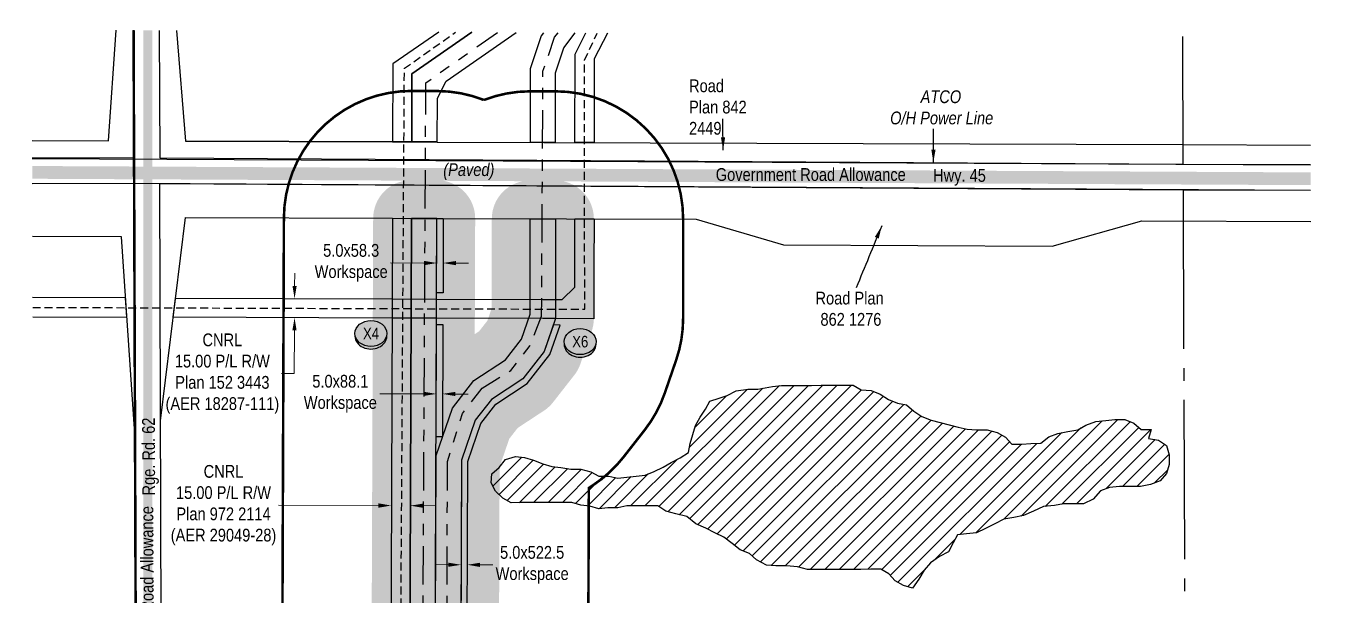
# Model space of a CAD drawing. Extents: x 512389 to 515547, y 5937960 to 5940491.
# Drawn here: x 513624 to 514638, y 5938596 to 5939043 of the extents above; entities that cross this region are included whole.
import ezdxf
from ezdxf.enums import TextEntityAlignment as Align

# ---------------------------------------------------------------- set-up
doc = ezdxf.new("R2010")
doc.units = 0
doc.header["$LTSCALE"] = 5
doc.header["$PDSIZE"] = 0.5
for name, pattern in [('BORDER2', [22.225, 6.35, -3.175, 6.35, -3.175, 0, -3.175]), ('foc-DRILLPATH', [14.75, 6, -1.75, 1.75, -1.75, 1.75, -1.75]), ('foc-QUARTERLINE', [33, 25, -3, 2, -3]), ('foc-TIELINE', [1.875, 1.25, -0.625]), ('PHANTOM', [63.5, 31.75, -6.35, 6.35, -6.35, 6.35, -6.35]), ('UG_PIPE', [1.875, 1.25, -0.625])]:
    doc.linetypes.add(name, pattern=pattern)
doc.layers.get('Defpoints').update_dxf_attribs({"color": 9})
doc.layers.add('AS-COUNTY', color=7, linetype='BORDER2', lineweight=60, true_color=0xcc33ff)
for name, color, linetype in [('AS-PIPE-UG', 44, 'UG_PIPE'), ('AS-POWER', 104, 'foc-POWER'), ('AS-POWER-T', 104, 'Continuous'), ('AS-ROADS', 254, 'Continuous'), ('AS-TELUS', 224, 'foc-TEL'), ('C-RW', 13, 'Continuous'), ('C-SYMBOL', 7, 'Continuous'), ('F-RW', 190, 'Continuous'), ('L-ROAD-T', 7, 'Continuous'), ('L-SEC', 7, 'Continuous'), ('L-SECQ', 8, 'foc-QUARTERLINE'), ('L-TITLEDB', 4, 'Continuous'), ('L-TITLEDB-T', 4, 'Continuous'), ('P-BUFFER-H 30m', 51, 'Continuous'), ('P-BUFFER-YELLOW', 50, 'foc-TIELINE'), ('P-CROSSINGS', 250, 'Continuous'), ('P-PDRILLPATH', 12, 'foc-DRILLPATH'), ('P-PROPOSED', 10, 'Continuous'), ('P-TEMP-H', 41, 'Continuous'), ('P-TEMP_WORKSPACE', 46, 'Continuous'), ('WETLAND', 143, 'Continuous'), ('WETLAND - OPEN WATER', 140, 'PHANTOM')]:
    doc.layers.add(name, color=color, linetype=linetype)
for name, color, linetype, lineweight in [('F-RW-T', 190, 'Continuous', 9), ('P-TEMP-T', 46, 'Continuous', 18), ('T-TEXT', 48, 'Continuous', 18)]:
    doc.layers.add(name, color=color, linetype=linetype, lineweight=lineweight)
doc.layers.add('P-REPAIR-TEAL-H', color=7, linetype='Continuous', true_color=0xb8f9d7)
doc.layers.add('P-REPAIR-YELLOW-H', color=7, linetype='Continuous', true_color=0xeff1c0)
doc.styles.add('175L', font='ARIALN.TTF', dxfattribs={"height": 20})
doc.styles.add('80CG', font='ARIALN.TTF', dxfattribs={"height": 10})
doc.styles.add('80L', font='ARIALN.TTF', dxfattribs={"height": 10})
doc.styles.add('80LS', font='ARIALNI.TTF', dxfattribs={"height": 10})
doc.styles.add('Crossing', font='ARIALN.TTF', dxfattribs={"height": 10})
doc.styles.add('foc-LtypeFont', font='ARIALN.TTF', dxfattribs={"height": 7.35})
doc.linetypes.add('foc-POWER', pattern='A,6,-1,["P",foc-LtypeFont,S=0.2,R=0,X=-0.625,Y=-0.75],-1.24,4', length=12.24)
doc.linetypes.add('foc-TEL', pattern='A,2,-1,["T",foc-LtypeFont,S=0.2,R=0,X=-0.425,Y=-0.75],-1.24,8', length=12.24)
doc.dimstyles.new('Compass 5 000', dxfattribs={"dimscale": 5, "dimtxt": 9, "dimasz": 2, "dimexe": 0.2, "dimexo": 0.0625, "dimgap": 0.5, "dimtad": 0, "dimtih": 1, "dimtoh": 1, "dimzin": 0, "dimdsep": 46, "dimtxsty": '80CG', "dimcen": 0.1, "dimse1": 1, "dimse2": 1, "dimclrd": 256, "dimclrt": 256, "dimaunit": 1, "dimadec": 4, "dimazin": 0, "dimtfac": 0.06, "dimtofl": 0, "dimtmove": 0, "dimatfit": 1, "dimfxl": 0.2, "dimtolj": 1, "dimtzin": 0, "dimlwd": -1, "dimarcsym": 0})

# ---------------------------------------------------------------- blocks, each defined once
blk = doc.blocks.new('*D376')
at = {"layer": 'Defpoints', "color": 0, "transparency": 16777216}
for p in [(513910.2, 5938666.8), (513908.9, 5938297), (513923.9, 5938297)]:
    blk.add_point(p, dxfattribs=at)
at = {"layer": 'F-RW-T', "transparency": 16777216}
for p, q in [((513900.2, 5938666.8), (513821.9, 5938667.1)), ((513935.2, 5938666.7), (513945.2, 5938666.6))]:
    blk.add_line(p, q, dxfattribs=at)
for points in [[(513900.2, 5938668.5), (513900.2, 5938665.1), (513910.2, 5938666.8)], [(513935.2, 5938668.3), (513935.2, 5938665), (513925.2, 5938666.7)]]:
    blk.add_solid(points, dxfattribs=at)
at = {"layer": 'F-RW-T', "transparency": 16777216, "insert": (513778.7, 5938667.1), "char_height": 10, "attachment_point": 5, "style": '80CG'}
blk.add_mtext('\\A1;CNRL\\P15.00 P/L R/W^JPlan 972 2114\\P(AER 29049-28) ', dxfattribs=at)
blk = doc.blocks.new('*D378')
at = {"layer": 'Defpoints', "color": 0, "transparency": 16777216}
for p in [(513846.9, 5938829.2), (513834.4, 5938814.2), (513846.9, 5938814.2)]:
    blk.add_point(p, dxfattribs=at)
at = {"layer": 'F-RW-T', "transparency": 16777216}
for p, q in [((513834.4, 5938839.2), (513834.5, 5938849.2)), ((513834.3, 5938804.2), (513834.2, 5938770.3)), ((513834.2, 5938770.3), (513824.2, 5938770.3))]:
    blk.add_line(p, q, dxfattribs=at)
for points in [[(513832.8, 5938839.2), (513836.1, 5938839.2), (513834.4, 5938829.2)], [(513832.7, 5938804.2), (513836, 5938804.2), (513834.4, 5938814.2)]]:
    blk.add_solid(points, dxfattribs=at)
at = {"layer": 'F-RW-T', "transparency": 16777216, "insert": (513777.8, 5938770.3), "char_height": 10, "attachment_point": 5, "style": '80CG'}
blk.add_mtext('\\A1;CNRL\\P15.00 P/L R/W^JPlan 152 3443\\P(AER 18287-111)', dxfattribs=at)
blk = doc.blocks.new('xing2')
h = blk.add_hatch(color=50)
h.dxf.hatch_style = 1
edge = h.paths.add_edge_path()
edge.add_ellipse((0, 0), major_axis=(-12.5, 0), ratio=0.816297, start_angle=0, end_angle=360)
h = blk.add_hatch(color=250)
h.dxf.hatch_style = 1
edge = h.paths.add_edge_path()
edge.add_ellipse((0, -2), major_axis=(-12.5, 0), ratio=0.816297, start_angle=0, end_angle=180)
edge.add_line((12.5, -2), (12.5, 0))
edge.add_ellipse((0, 0), major_axis=(-12.5, 0), ratio=0.816297, start_angle=0, end_angle=180, ccw=False)
edge.add_line((-12.5, 0), (-12.5, -2))
at = {"color": 250}
blk.add_ellipse((0, 0), major_axis=(-12.5, 0), ratio=0.816297, dxfattribs=at)
blk.add_ellipse((0, -2), major_axis=(-12.5, 0), ratio=0.816297, start_param=0, end_param=3.141593, dxfattribs=at)
at = {"color": 250, "style": 'Crossing'}
blk.add_attdef('CROSSING', text='', height=9, dxfattribs=at).set_placement((0.1, 0), align=Align.MIDDLE_CENTER)
at = {"color": 250, "style": 'Crossing', "flags": 1}
for tag, p in [('OWNER', (0.1, -12.5)), ('DESCRIPTION', (0.1, -25.8)), ('LOCATION', (0.1, -39.3)), ('DWG_REF', (0.1, -52.8))]:
    blk.add_attdef(tag, text='', height=9, dxfattribs=at).set_placement(p, align=Align.MIDDLE_CENTER)
blk = doc.blocks.new('*D493')
at = {"layer": 'Defpoints', "color": 0, "transparency": 16777216}
for p in [(513946, 5938870.6), (513951, 5938870.5), (513950.9, 5938857.1)]:
    blk.add_point(p, dxfattribs=at)
at = {"layer": 'P-TEMP-T', "transparency": 16777216}
for p, q in [((513935.9, 5938857.1), (513909.6, 5938857.2)), ((513960.9, 5938857), (513970.9, 5938857))]:
    blk.add_line(p, q, dxfattribs=at)
for points in [[(513935.9, 5938858.8), (513935.9, 5938855.4), (513945.9, 5938857.1)], [(513960.9, 5938858.7), (513960.9, 5938855.4), (513950.9, 5938857.1)]]:
    blk.add_solid(points, dxfattribs=at)
at = {"layer": 'P-TEMP-T', "transparency": 16777216, "insert": (513878.8, 5938857.2), "char_height": 10, "attachment_point": 5, "style": '80CG'}
blk.add_mtext('\\A1;5.0x58.3\\PWorkspace', dxfattribs=at)
blk = doc.blocks.new('*D491')
at = {"layer": 'Defpoints', "color": 0, "transparency": 16777216}
for p in [(513945.6, 5938778.6), (513950.6, 5938778.6), (513950.5, 5938754.4)]:
    blk.add_point(p, dxfattribs=at)
at = {"layer": 'P-TEMP-T', "transparency": 16777216}
for p, q in [((513935.5, 5938754.4), (513901.2, 5938754.5)), ((513960.5, 5938754.3), (513970.5, 5938754.3))]:
    blk.add_line(p, q, dxfattribs=at)
for points in [[(513935.5, 5938756.1), (513935.5, 5938752.8), (513945.5, 5938754.4)], [(513960.5, 5938756), (513960.5, 5938752.7), (513950.5, 5938754.4)]]:
    blk.add_solid(points, dxfattribs=at)
at = {"layer": 'P-TEMP-T', "transparency": 16777216, "insert": (513870.3, 5938754.5), "char_height": 10, "attachment_point": 5, "style": '80CG'}
blk.add_mtext('\\A1;5.0x88.1\\PWorkspace', dxfattribs=at)
blk = doc.blocks.new('*D492')
at = {"layer": 'Defpoints', "color": 0, "transparency": 16777216}
for p in [(513965.1, 5938681.5), (513970.1, 5938681.5), (513969.9, 5938620.3)]:
    blk.add_point(p, dxfattribs=at)
at = {"layer": 'P-TEMP-T', "transparency": 16777216}
for p, q in [((513954.9, 5938620.3), (513944.9, 5938620.4)), ((513979.9, 5938620.3), (513989.9, 5938620.2))]:
    blk.add_line(p, q, dxfattribs=at)
for points in [[(513954.9, 5938622), (513954.9, 5938618.7), (513964.9, 5938620.3)], [(513979.9, 5938621.9), (513979.9, 5938618.6), (513969.9, 5938620.3)]]:
    blk.add_solid(points, dxfattribs=at)
at = {"layer": 'P-TEMP-T', "transparency": 16777216, "insert": (514020.7, 5938620.2), "char_height": 10, "attachment_point": 5, "style": '80CG'}
blk.add_mtext('\\A1;5.0x522.5\\PWorkspace', dxfattribs=at)

msp = doc.modelspace()

# ---------------------------------------------------------------- hatches: boundary and pattern name
at = {"layer": 'P-BUFFER-H 30m'}
h = msp.add_hatch(color=256, dxfattribs=at)
h.dxf.hatch_style = 1
h.paths.add_polyline_path([(514039.086, 5938921.86), (514019.086, 5938921.862, 0.41421356), (513989.083, 5938891.865), (513989.076, 5938821.901), (513985.626, 5938811.879), (513979.115, 5938803.548), (513975.709, 5938801.306), (513976.043, 5938891.979, 0.41416338), (513946.159, 5938922.089), (513926.164, 5938922.166, 0.41426372), (513896.048, 5938892.276), (513893.188, 5938115.044, 0.41387049), (513923.042, 5938084.934), (513943.011, 5938084.837), (513962.913, 5938084.706, 0.41509841), (513993.11, 5938114.598), (513995.192, 5938697.206), (514002.765, 5938719.182), (514009.384, 5938727.698), (514029.949, 5938741.232, 0.08151347), (514037.094, 5938747.818), (514053.816, 5938769.213, 0.08316652), (514058.545, 5938777.923), (514067.442, 5938803.77, 0.08303867), (514069.075, 5938813.531), (514069.083, 5938891.857, 0.41421356)])
h.paths.add_polyline_path([(514019.083, 5938891.862), (514039.083, 5938891.86), (514039.075, 5938813.534), (514030.179, 5938787.687), (514013.457, 5938766.292), (513988.745, 5938750.029), (513976.024, 5938733.663), (513965.21, 5938702.282), (513963.111, 5938114.706), (513943.183, 5938114.837), (513923.188, 5938114.934), (513926.048, 5938892.166), (513946.043, 5938892.089), (513945.358, 5938706.064), (513958.196, 5938743.317), (513974.985, 5938764.916), (513999.72, 5938781.194), (514012.358, 5938797.364), (514019.075, 5938816.88)], flags=16)
at = {"layer": 'P-REPAIR-TEAL-H'}
h = msp.add_hatch(color=256, dxfattribs=at)
h.dxf.hatch_style = 1
h.paths.add_polyline_path([(513926.048, 5938892.166), (513923.188, 5938114.934), (513943.183, 5938114.837), (513946.043, 5938892.089)])
at = {"layer": 'P-REPAIR-YELLOW-H'}
h = msp.add_hatch(color=256, dxfattribs=at)
h.dxf.hatch_style = 1
h.paths.add_polyline_path([(514039.083, 5938891.86), (514039.075, 5938813.534), (514030.179, 5938787.687), (514013.457, 5938766.292), (513988.745, 5938750.029), (513976.024, 5938733.663), (513965.21, 5938702.282), (513963.111, 5938114.706), (513943.183, 5938114.837), (513945.358, 5938706.064), (513958.196, 5938743.317), (513974.985, 5938764.916), (513999.72, 5938781.194), (514012.358, 5938797.364), (514019.075, 5938816.88), (514019.083, 5938891.862)])
at = {"layer": 'P-TEMP-H'}
h = msp.add_hatch(color=256, dxfattribs=at)
h.dxf.hatch_style = 1
h.paths.add_polyline_path([(513945.829, 5938833.816), (513946.043, 5938892.089), (513951.043, 5938892.073), (513950.829, 5938833.799)])
h.paths.add_polyline_path([(513950.737, 5938808.799), (513950.412, 5938720.73), (513945.413, 5938720.748), (513945.737, 5938808.816)])
h.paths.add_polyline_path([(513963.819, 5938313.006), (513968.815, 5938312.004), (513970.207, 5938701.436), (513980.48, 5938731.249), (513992.184, 5938746.307), (514016.891, 5938762.566), (514034.634, 5938785.268), (514042.621, 5938808.475), (514037.34, 5938808.493), (514030.179, 5938787.687), (514013.457, 5938766.292), (513988.745, 5938750.029), (513976.024, 5938733.663), (513965.21, 5938702.282)])
at = {"layer": 'WETLAND - OPEN WATER', "transparency": 33554495}
h = msp.add_hatch(dxfattribs=at)
h.set_pattern_fill('ANSI31', color=256, scale=2.5)
h.paths.add_polyline_path([(514503.9, 5938719.418), (514511.715, 5938718.026), (514518.118, 5938713.795), (514520.27, 5938706.718), (514520.294, 5938698.926), (514518.186, 5938691.836), (514513.233, 5938686.154), (514505.431, 5938683.296), (514497.625, 5938681.855), (514489.104, 5938681.829), (514481.294, 5938681.805), (514473.485, 5938681.073), (514466.394, 5938678.217), (514460.733, 5938671.825), (514452.933, 5938668.259), (514445.122, 5938668.235), (514437.312, 5938668.211), (514430.216, 5938666.772), (514421.697, 5938666.038), (514413.897, 5938662.472), (514406.098, 5938658.906), (514398.291, 5938657.465), (514390.485, 5938656.025), (514383.395, 5938652.461), (514376.306, 5938648.898), (514369.216, 5938645.334), (514361.407, 5938644.602), (514354.309, 5938643.872), (514350.778, 5938637.486), (514347.249, 5938630.391), (514340.16, 5938626.828), (514333.074, 5938621.847), (514328.121, 5938616.165), (514323.882, 5938609.069), (514318.933, 5938601.97), (514311.826, 5938604.073), (514305.425, 5938607.595), (514300.437, 5938613.247), (514294.036, 5938616.77), (514286.225, 5938616.746), (514278.415, 5938616.722), (514269.894, 5938616.697), (514262.083, 5938616.673), (514254.272, 5938616.649), (514245.752, 5938616.623), (514236.521, 5938616.596), (514228.704, 5938618.697), (514220.181, 5938619.38), (514211.66, 5938619.354), (514204.557, 5938620.041), (514196.734, 5938624.268), (514191.039, 5938629.209), (514183.929, 5938632.021), (514177.524, 5938636.96), (514171.119, 5938641.9), (514164.007, 5938645.42), (514156.896, 5938648.941), (514149.075, 5938652.459), (514141.957, 5938658.105), (514133.43, 5938660.204), (514125.613, 5938662.306), (514119.21, 5938666.537), (514111.399, 5938666.513), (514102.879, 5938666.488), (514095.068, 5938666.465), (514087.972, 5938665.027), (514080.161, 5938665.003), (514073.063, 5938664.273), (514065.956, 5938666.377), (514058.853, 5938667.065), (514051.747, 5938669.168), (514043.226, 5938669.143), (514035.415, 5938669.12), (514027.605, 5938669.096), (514019.794, 5938669.073), (514011.984, 5938669.05), (514004.173, 5938669.027), (513997.772, 5938672.549), (513992.075, 5938678.2), (513988.506, 5938684.564), (513989.195, 5938691.65), (513994.86, 5938696.625), (513999.812, 5938703.015), (514007.616, 5938705.164), (514014.754, 5938704.477), (514021.861, 5938702.373), (514028.97, 5938699.56), (514036.077, 5938697.457), (514043.179, 5938696.769), (514050.994, 5938695.376), (514058.804, 5938695.399), (514066.621, 5938693.298), (514073.022, 5938689.775), (514080.833, 5938689.798), (514087.938, 5938688.403), (514095.036, 5938689.132), (514102.134, 5938689.862), (514109.233, 5938690.592), (514116.289, 5938693.446), (514123.379, 5938697.009), (514129.759, 5938700.57), (514136.849, 5938704.134), (514143.226, 5938708.403), (514144.625, 5938715.491), (514146.734, 5938722.581), (514148.843, 5938729.671), (514152.374, 5938736.057), (514156.615, 5938742.445), (514160.146, 5938748.831), (514167.24, 5938750.977), (514173.66, 5938753.157), (514180.749, 5938756.72), (514189.976, 5938758.165), (514197.786, 5938758.188), (514209.105, 5938760.312), (514216.203, 5938761.042), (514224.014, 5938761.066), (514231.824, 5938761.089), (514239.634, 5938761.113), (514247.445, 5938761.136), (514255.965, 5938761.162), (514264.486, 5938761.188), (514272.296, 5938761.212), (514278.733, 5938757.689), (514286.545, 5938757.005), (514293.654, 5938754.193), (514300.058, 5938749.962), (514307.167, 5938747.15), (514314.271, 5938745.755), (514319.967, 5938740.814), (514326.37, 5938736.583), (514333.479, 5938733.772), (514354.762, 5938728.17), (514361.903, 5938726.775), (514369.005, 5938726.088), (514377.526, 5938726.114), (514385.343, 5938724.013), (514391.744, 5938720.49), (514396.731, 5938714.839), (514404.542, 5938714.863), (514411.64, 5938715.593), (514419.451, 5938715.617), (514425.791, 5938720.595), (514432.882, 5938723.45), (514440.688, 5938724.891), (514448.495, 5938726.331), (514454.874, 5938729.893), (514462.676, 5938732.75), (514470.484, 5938733.483), (514477.582, 5938734.213), (514485.393, 5938734.237), (514492.502, 5938731.425), (514498.198, 5938726.484), (514506.008, 5938726.508)])

# ---------------------------------------------------------------- linework, layer by layer
at = {"layer": 'AS-COUNTY', "const_width": 2, "flags": 128}
msp.add_lwpolyline([(513711.771, 5938016.143), (513708.191, 5939039.809)], dxfattribs=at)
at = {"layer": 'AS-PIPE-UG', "flags": 128}
for points in [[(513629.055, 5938822.3), (514061.919, 5938820.843), (514061.705, 5939016.213), (514071.643, 5939037.579)], [(513913.946, 5937959.503), (513920.539, 5939009.897), (513960.647, 5939038.26)]]:
    msp.add_lwpolyline(points, dxfattribs=at)
at = {"layer": 'AS-POWER', "flags": 128}
msp.add_lwpolyline([(513628.683, 5938939.245), (514631.006, 5938934.253)], dxfattribs=at)
at = {"layer": 'AS-ROADS', "flags": 128}
for points, const_width in [([(514634.287, 5938101.942), (513737.646, 5938107.599), (513722.705, 5938114.605), (513719.758, 5938124.593), (513719.468, 5938138.514), (513719.389, 5939039.741)], 7), ([(513628.718, 5938928.241), (514631.05, 5938923.228)], 10)]:
    msp.add_lwpolyline(points, dxfattribs=dict(at, const_width=const_width))
at = {"layer": 'AS-TELUS', "flags": 128}
msp.add_lwpolyline([(513708.183, 5939039.809), (513708.645, 5938919.699), (514631.084, 5938914.377)], dxfattribs=at)
at = {"layer": 'C-RW', "flags": 128}
msp.add_lwpolyline([(513973.451, 5939038.182), (513926.456, 5939005.552), (513926.264, 5938952.099), (513946.259, 5938952.032), (513946.381, 5938986.598), (513953.362, 5938999.868), (514008.233, 5939037.968)], dxfattribs=at)
at = {"layer": 'C-RW'}
msp.add_lwpolyline([(514029.553, 5939037.837), (514027.7, 5939035.363), (514019.096, 5939009.496), (514019.09, 5938951.828), (514039.09, 5938951.826), (514039.095, 5939006.256), (514045.654, 5939025.972), (514054.425, 5939037.685)], dxfattribs=at)
at = {"layer": 'C-SYMBOL', "color": 5}
for p, q in [((513911.112, 5938952.255), (513748.764, 5938952.8)), ((513946.072, 5938952.138), (513911.112, 5938952.255))]:
    msp.add_line(p, q, dxfattribs=at)
at = {"layer": 'F-RW', "flags": 128}
for points in [[(513947.463, 5939038.341), (513911.536, 5939013.393), (513911.325, 5938952.13), (513926.264, 5938952.099), (513926.456, 5939005.552), (513973.451, 5939038.182)], [(514079.711, 5939037.53), (514069.332, 5939017.361), (514069.265, 5938951.841), (514069.264, 5938951.612), (514054.264, 5938951.663), (514054.265, 5938951.857), (514054.336, 5939021.002), (514062.895, 5939037.633)], [(513911.103, 5938892.206), (513908.197, 5938115.018), (513923.188, 5938114.934), (513926.048, 5938892.166)], [(513629.078, 5938814.934), (513702.994, 5938814.673), (513701.972, 5938829.677), (513629.031, 5938829.934)]]:
    msp.add_lwpolyline(points, dxfattribs=at)
msp.add_lwpolyline([(514069.202, 5938891.684), (514069.163, 5938853.381), (514069.122, 5938813.381), (514039.122, 5938813.487), (514029.122, 5938813.522), (513945.722, 5938813.817), (513910.723, 5938813.94), (513739.204, 5938814.545), (513739.204, 5938814.545), (513741.046, 5938829.539), (513910.776, 5938828.94), (513945.775, 5938828.816), (514029.175, 5938828.522), (514039.175, 5938828.487), (514044.233, 5938828.469), (514054.147, 5938838.275), (514054.163, 5938853.397), (514054.203, 5938891.733)], close=True, dxfattribs=at)
at = {"layer": 'L-SEC'}
for p, q in [((513708.575, 5938939.805), (513708.221, 5939039.809)), ((513728.328, 5939039.686), (513728.682, 5938939.682)), ((513628.682, 5938939.558), (513708.575, 5938939.805)), ((513728.682, 5938939.682), (514531.003, 5938934.759)), ((514531.003, 5938934.759), (514631.006, 5938934.303)), ((513628.746, 5938919.451), (513708.646, 5938919.698)), ((513708.646, 5938919.698), (513711.196, 5938116.148)), ((513728.753, 5938919.575), (514531.069, 5938914.651)), ((513731.304, 5938116.034), (513728.753, 5938919.575)), ((514531.069, 5938914.651), (514631.085, 5938914.195))]:
    msp.add_line(p, q, dxfattribs=at)
at = {"layer": 'L-SECQ'}
for p, q in [((514530.677, 5939034.763), (514531.003, 5938934.759)), ((514531.069, 5938914.651), (514534.569, 5938011.477))]:
    msp.add_line(p, q, dxfattribs=at)
at = {"layer": 'L-TITLEDB'}
for points in [[(513628.638, 5938953.198), (513688.531, 5938952.994), (513694.606, 5939039.893)], [(513741.925, 5939039.602), (513748.764, 5938952.8), (513911.325, 5938952.13), (513926.264, 5938952.099), (513946.259, 5938952.032), (514530.953, 5938950.036), (514630.945, 5938949.685)], [(514530.953, 5938950.036), (514531.001, 5938934.761)], [(513729.212, 5938733.225), (513748.821, 5938892.818), (513911.103, 5938892.206), (513926.048, 5938892.166), (513946.043, 5938892.089), (514149.32, 5938891.42), (514217.847, 5938871.266), (514428.346, 5938870.451), (514498.675, 5938890.179), (514631.182, 5938889.713)], [(513709.229, 5938723.145), (513698.697, 5938877.75), (513698.697, 5938877.75), (513628.877, 5938878.054)]]:
    msp.add_lwpolyline(points, dxfattribs=at)
at = {"layer": 'P-BUFFER-YELLOW', "ltscale": 2, "const_width": 2, "flags": 128}
msp.add_lwpolyline([(513824.207, 5938392.002), (513826.049, 5938892.534, -0.41426372), (513926.433, 5938992.165), (513946.428, 5938992.088, -0.09354858), (513982.853, 5938985.068, -0.0929786), (514019.094, 5938991.862), (514039.094, 5938991.86, -0.41421356), (514139.083, 5938891.849), (514139.075, 5938813.523, -0.08303867), (514133.63, 5938780.988), (514124.734, 5938755.141, -0.08316652), (514108.969, 5938726.107), (514092.247, 5938704.712, -0.08151347), (514068.431, 5938682.759), (514065.133, 5938680.588), (514063.269, 5938158.949)], format="xyb", dxfattribs=at)
at = {"layer": 'P-PDRILLPATH', "flags": 128}
for points in [[(513932.147, 5938014.893), (513937.353, 5938998.647), (513993.493, 5939038.059)], [(513953.05, 5938014.775), (513954.255, 5938701.324), (513966.015, 5938738.968), (513981.5, 5938758.869), (514003.919, 5938772.73), (514019.132, 5938792.366), (514028.128, 5938815.475), (514029.198, 5939007.589), (514038.302, 5939034.256), (514041.024, 5939037.767)]]:
    msp.add_lwpolyline(points, dxfattribs=at)
at = {"layer": 'P-PROPOSED', "flags": 128}
msp.add_lwpolyline([(513926.048, 5938892.166), (513923.188, 5938114.934), (513943.183, 5938114.837), (513946.043, 5938892.089), (513926.048, 5938892.166)], dxfattribs=at)
msp.add_lwpolyline([(514039.083, 5938891.86), (514039.075, 5938813.534), (514030.179, 5938787.687), (514013.457, 5938766.292), (513988.745, 5938750.029), (513976.024, 5938733.663), (513965.21, 5938702.282), (513963.111, 5938114.706), (513943.183, 5938114.837), (513945.358, 5938706.064), (513958.196, 5938743.317), (513974.985, 5938764.916), (513999.72, 5938781.194), (514012.358, 5938797.364), (514019.075, 5938816.88), (514019.083, 5938891.862)], close=True, dxfattribs=at)
at = {"layer": 'P-TEMP_WORKSPACE', "flags": 128}
for points in [[(513945.829, 5938833.816), (513946.043, 5938892.089), (513951.043, 5938892.073), (513950.829, 5938833.799)], [(513950.737, 5938808.799), (513950.412, 5938720.73), (513945.413, 5938720.748), (513945.737, 5938808.816)], [(513963.819, 5938313.006), (513968.815, 5938312.004), (513970.207, 5938701.436), (513980.48, 5938731.249), (513992.184, 5938746.307), (514016.891, 5938762.566), (514034.634, 5938785.268), (514042.621, 5938808.475), (514037.34, 5938808.493), (514030.179, 5938787.687), (514013.457, 5938766.292), (513988.745, 5938750.029), (513976.024, 5938733.663), (513965.21, 5938702.282)]]:
    msp.add_lwpolyline(points, close=True, dxfattribs=at)
at = {"layer": 'WETLAND'}
msp.add_lwpolyline([(514503.9, 5938719.418), (514511.715, 5938718.026), (514518.118, 5938713.795), (514520.27, 5938706.718), (514520.294, 5938698.926), (514518.186, 5938691.836), (514513.233, 5938686.154), (514505.431, 5938683.296), (514497.625, 5938681.855), (514489.104, 5938681.829), (514481.294, 5938681.805), (514473.485, 5938681.073), (514466.394, 5938678.217), (514460.733, 5938671.825), (514452.933, 5938668.259), (514445.122, 5938668.235), (514437.312, 5938668.211), (514430.216, 5938666.772), (514421.697, 5938666.038), (514413.897, 5938662.472), (514406.098, 5938658.906), (514398.291, 5938657.465), (514390.485, 5938656.025), (514383.395, 5938652.461), (514376.306, 5938648.898), (514369.216, 5938645.334), (514361.407, 5938644.602), (514354.309, 5938643.872), (514350.778, 5938637.486), (514347.249, 5938630.391), (514340.16, 5938626.828), (514333.074, 5938621.847), (514328.121, 5938616.165), (514323.882, 5938609.069), (514318.933, 5938601.97), (514311.826, 5938604.073), (514305.425, 5938607.595), (514300.437, 5938613.247), (514294.036, 5938616.77), (514286.225, 5938616.746), (514278.415, 5938616.722), (514269.894, 5938616.697), (514262.083, 5938616.673), (514254.272, 5938616.649), (514245.752, 5938616.623), (514236.521, 5938616.596), (514228.704, 5938618.697), (514220.181, 5938619.38), (514211.66, 5938619.354), (514204.557, 5938620.041), (514196.734, 5938624.268), (514191.039, 5938629.209), (514183.929, 5938632.021), (514177.524, 5938636.96), (514171.119, 5938641.9), (514164.007, 5938645.42), (514156.896, 5938648.941), (514149.075, 5938652.459), (514141.957, 5938658.105), (514133.43, 5938660.204), (514125.613, 5938662.306), (514119.21, 5938666.537), (514111.399, 5938666.513), (514102.879, 5938666.488), (514095.068, 5938666.465), (514087.972, 5938665.027), (514080.161, 5938665.003), (514073.063, 5938664.273), (514065.956, 5938666.377), (514058.853, 5938667.065), (514051.747, 5938669.168), (514043.226, 5938669.143), (514035.415, 5938669.12), (514027.605, 5938669.096), (514019.794, 5938669.073), (514011.984, 5938669.05), (514004.173, 5938669.027), (513997.772, 5938672.549), (513992.075, 5938678.2), (513988.506, 5938684.564), (513989.195, 5938691.65), (513994.86, 5938696.625), (513999.812, 5938703.015), (514007.616, 5938705.164), (514014.754, 5938704.477), (514021.861, 5938702.373), (514028.97, 5938699.56), (514036.077, 5938697.457), (514043.179, 5938696.769), (514050.994, 5938695.376), (514058.804, 5938695.399), (514066.621, 5938693.298), (514073.022, 5938689.775), (514080.833, 5938689.798), (514087.938, 5938688.403), (514095.036, 5938689.132), (514102.134, 5938689.862), (514109.233, 5938690.592), (514116.289, 5938693.446), (514123.379, 5938697.009), (514129.759, 5938700.57), (514136.849, 5938704.134), (514143.226, 5938708.403), (514144.625, 5938715.491), (514146.734, 5938722.581), (514148.843, 5938729.671), (514152.374, 5938736.057), (514156.615, 5938742.445), (514160.146, 5938748.831), (514167.24, 5938750.977), (514173.66, 5938753.157), (514180.749, 5938756.72), (514189.976, 5938758.165), (514197.786, 5938758.188), (514209.105, 5938760.312), (514216.203, 5938761.042), (514224.014, 5938761.066), (514231.824, 5938761.089), (514239.634, 5938761.113), (514247.445, 5938761.136), (514255.965, 5938761.162), (514264.486, 5938761.188), (514272.296, 5938761.212), (514278.733, 5938757.689), (514286.545, 5938757.005), (514293.654, 5938754.193), (514300.058, 5938749.962), (514307.167, 5938747.15), (514314.271, 5938745.755), (514319.967, 5938740.814), (514326.37, 5938736.583), (514333.479, 5938733.772), (514354.762, 5938728.17), (514361.903, 5938726.775), (514369.005, 5938726.088), (514377.526, 5938726.114), (514385.343, 5938724.013), (514391.744, 5938720.49), (514396.731, 5938714.839), (514404.542, 5938714.863), (514411.64, 5938715.593), (514419.451, 5938715.617), (514425.791, 5938720.595), (514432.882, 5938723.45), (514440.688, 5938724.891), (514448.495, 5938726.331), (514454.874, 5938729.893), (514462.676, 5938732.75), (514470.484, 5938733.483), (514477.582, 5938734.213), (514485.393, 5938734.237), (514492.502, 5938731.425), (514498.198, 5938726.484), (514506.008, 5938726.508), (514503.9, 5938719.418)], close=True, dxfattribs=at)

# ---------------------------------------------------------------- block references
at = {"layer": 'P-CROSSINGS', "color": 5}
for p, values in [((513894.283, 5938801.803), {'CROSSING': 'X4'}), ((514058.314, 5938795.416), {'CROSSING': 'X6'})]:
    msp.add_blockref('xing2', p, dxfattribs=at).add_auto_attribs(values)

# ---------------------------------------------------------------- texts
at = {"layer": 'AS-POWER-T', "insert": (514297.182, 5938992.624), "char_height": 10, "attachment_point": 1, "style": '80L'}
msp.add_mtext_dynamic_manual_height_columns('\\pi28.12;{\\fArial Narrow|b0|i1|c0|p34;ATCO\\P\\pi4.2388;O/H Power Line}', width=88.00016, gutter_width=50, heights=[0], dxfattribs=at)
at = {"layer": 'L-ROAD-T', "style": '80L'}
msp.add_text('Government Road Allowance', height=10, dxfattribs=at).set_placement((514239.162, 5938926.564), align=Align.MIDDLE_CENTER)
msp.add_text('Government Road Allowance', height=10, rotation=90.181872, dxfattribs=at).set_placement((513718.88, 5938591.89), align=Align.MIDDLE_CENTER)
at = {"layer": 'L-ROAD-T', "insert": (514333.574, 5938930.843), "char_height": 10, "attachment_point": 1, "style": '80L'}
msp.add_mtext_dynamic_manual_height_columns('\\pi1.5113;Hwy. 45', width=43.04307, gutter_width=50, heights=[0], dxfattribs=at)
at = {"layer": 'L-ROAD-T', "insert": (513715.05, 5938674.657), "char_height": 10, "attachment_point": 1, "rotation": 90.181872, "style": '80L'}
msp.add_mtext_dynamic_manual_height_columns('Rge. Rd. 62', width=60.62524, gutter_width=50, heights=[0], dxfattribs=at)
at = {"layer": 'L-TITLEDB-T', "char_height": 10, "attachment_point": 1, "style": '175L'}
for s, width, insert in [('Road Plan 842 2449', 52.02757, (514143.726, 5939001.184)), ('\\pi0.48997;Road Plan\\P\\pi1.1823; 862 1276', 52.78759, (514242.395, 5938834.573))]:
    msp.add_mtext_dynamic_manual_height_columns(s, width=width, gutter_width=100, heights=[0], dxfattribs=dict(at, insert=insert))
at = {"layer": 'T-TEXT', "style": '80LS'}
msp.add_text('(Paved)', height=10, dxfattribs=at).set_placement((513971.055, 5938930.397), align=Align.MIDDLE_CENTER)

# ---------------------------------------------------------------- dimensions: what is measured, and where the dimension line sits
at = {"layer": 'F-RW-T'}
for base, p1, p2, angle, text, picture, middle in [((513834.357, 5938814.209), (513846.928, 5938829.165), (513846.875, 5938814.165), 269.797864, 'CNRL\\P15.00 P/L R/W^JPlan 152 3443\\P(AER 18287-111)', '*D378', (513777.824, 5938770.319)), ((513910.229, 5938666.752), (513923.858, 5938296.994), (513908.868, 5938297.049), 179.788949, 'CNRL\\P15.00 P/L R/W^JPlan 972 2114\\P(AER 29049-28) ', '*D376', (513778.72, 5938667.077))]:
    dim = msp.add_linear_dim(base=base, p1=p1, p2=p2, angle=angle, text=text, dimstyle='Compass 5 000', dxfattribs=at)
    dim.commit()
    dim.dimension.update_dxf_attribs({"geometry": picture, "text_midpoint": middle, "dimtype": 161})
at = {"layer": 'P-TEMP-T', "color": 5}
for base, p1, p2, angle, text, picture, middle in [((513950.914, 5938857.054), (513945.964, 5938870.56), (513950.964, 5938870.542), 359.789174, '5.0x58.3\\PWorkspace', '*D493', (513878.776, 5938857.206)), ((513950.536, 5938754.361), (513945.625, 5938778.618), (513950.625, 5938778.6), 359.789174, '5.0x88.1\\PWorkspace', '*D491', (513870.344, 5938754.543)), ((513969.917, 5938620.293), (513965.135, 5938681.525), (513970.135, 5938681.507), 359.795321, '5.0x522.5\\PWorkspace', '*D492', (514020.739, 5938620.222))]:
    dim = msp.add_linear_dim(base=base, p1=p1, p2=p2, angle=angle, text=text, dimstyle='Compass 5 000', dxfattribs=at)
    dim.commit()
    dim.dimension.update_dxf_attribs({"geometry": picture, "text_midpoint": middle, "dimtype": 161})

# ---------------------------------------------------------------- leaders
at = {"layer": 'AS-POWER-T', "path_type": 1}
msp.add_leader([(514335.289, 5938936.077), (514335.49, 5938962.527)], dimstyle='Compass 5 000', override={"dimgap": 0.5, "dimtad": 0}, dxfattribs=at)
at = {"layer": 'L-TITLEDB-T', "path_type": 1}
for points in [[(514170.482, 5938945.717), (514170.194, 5938970.139)], [(514294.785, 5938886.216), (514274.8, 5938837.701)]]:
    msp.add_leader(points, dimstyle='Compass 5 000', override={"dimgap": 0.5, "dimtad": 0}, dxfattribs=at)

doc.saveas('drawing.dxf')
